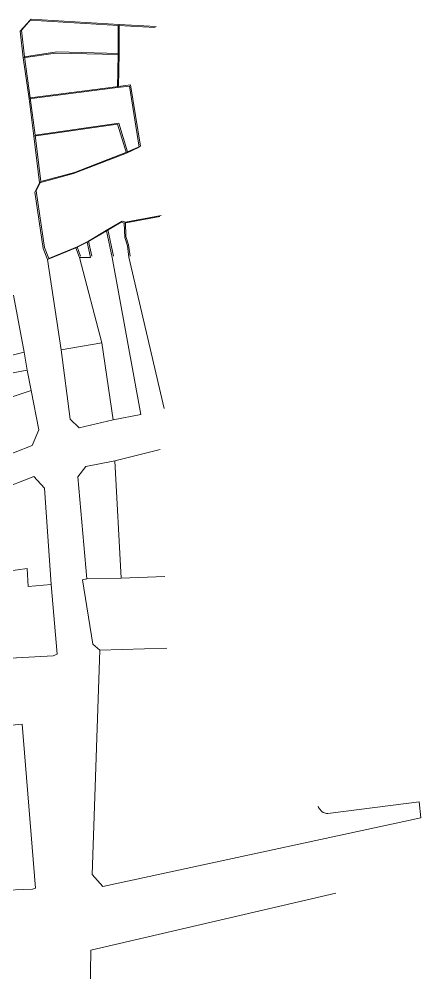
# Model space of a CAD drawing. Header units: millimetres. Extents: x 1956 to 626126, y 2654 to 1331070.
# Drawn here: x 626015.9 to 626125.9, y 1329436.2 to 1329697.3 of the extents above; entities that cross this region are included whole.
import ezdxf

# ---------------------------------------------------------------- set-up
doc = ezdxf.new("R2010")
doc.units = ezdxf.units.MM

msp = doc.modelspace()

# ---------------------------------------------------------------- linework, layer by layer
at = {"color": 1, "lineweight": 0}
for p, q in [((626016.19, 1329693.95), (626018.88, 1329696.95)), ((626016.52, 1329694.26), (626019.21, 1329697.26)), ((626018.88, 1329696.95), (626043, 1329695.47)), ((626019.21, 1329697.26), (626043.33, 1329695.77)), ((626017, 1329686.64), (626016.19, 1329693.95)), ((626017.33, 1329686.95), (626016.52, 1329694.26)), ((626043, 1329687.55), (626043, 1329695.47)), ((626043, 1329695.47), (626053.11, 1329694.96)), ((626043.33, 1329695.77), (626053.44, 1329695.26)), ((626043.33, 1329687.85), (626043.33, 1329695.77)), ((626017, 1329686.64), (626025.84, 1329687.96)), ((626018.62, 1329675.42), (626017, 1329686.64)), ((626017.33, 1329686.95), (626026.17, 1329688.26)), ((626018.95, 1329675.72), (626017.33, 1329686.95)), ((626025.84, 1329687.96), (626043, 1329687.55)), ((626026.17, 1329688.26), (626043.33, 1329687.85)), ((626042.8, 1329678.51), (626043, 1329687.55)), ((626043.12, 1329678.81), (626043.33, 1329687.85)), ((626042.8, 1329678.51), (626018.62, 1329675.42)), ((626043.12, 1329678.81), (626018.95, 1329675.72)), ((626046.1, 1329678.91), (626042.8, 1329678.51)), ((626046.43, 1329679.22), (626043.12, 1329678.81)), ((626048.78, 1329662.2), (626046.1, 1329678.91)), ((626049.11, 1329662.51), (626046.43, 1329679.22)), ((626018.62, 1329675.42), (626019.94, 1329665.21)), ((626018.95, 1329675.72), (626020.27, 1329665.51)), ((626019.94, 1329665.21), (626042.84, 1329668.5)), ((626020.27, 1329665.51), (626043.17, 1329668.81)), ((626042.84, 1329668.5), (626045.28, 1329660.58)), ((626043.17, 1329668.81), (626045.61, 1329660.88)), ((626021.46, 1329652.46), (626019.94, 1329665.21)), ((626021.79, 1329652.77), (626020.27, 1329665.51)), ((626045.61, 1329660.88), (626049.11, 1329662.51)), ((626045.28, 1329660.58), (626030.76, 1329655)), ((626045.61, 1329660.88), (626031.09, 1329655.3)), ((626045.28, 1329660.58), (626048.78, 1329662.2)), ((626030.76, 1329655), (626021.46, 1329652.46)), ((626031.09, 1329655.3), (626021.79, 1329652.77)), ((626021.46, 1329652.46), (626020.19, 1329649.92)), ((626021.79, 1329652.77), (626020.52, 1329650.23)), ((626020.19, 1329649.92), (626022.48, 1329634.43)), ((626020.52, 1329650.23), (626022.8, 1329634.74)), ((626043.8, 1329641.69), (626039.84, 1329639.35)), ((626044.13, 1329641.99), (626040.17, 1329639.66)), ((626044.67, 1329641.38), (626043.8, 1329641.69)), ((626045, 1329641.69), (626044.13, 1329641.99)), ((626054.47, 1329643.21), (626044.67, 1329641.38)), ((626054.8, 1329643.51), (626045, 1329641.69)), ((626045, 1329641.69), (626045.15, 1329637.78)), ((626039.84, 1329639.35), (626034.56, 1329636.21)), ((626040.17, 1329639.66), (626034.89, 1329636.51)), ((626039.84, 1329639.35), (626041.37, 1329632.05)), ((626040.17, 1329639.66), (626041.7, 1329632.36)), ((626044.67, 1329641.38), (626044.82, 1329637.47)), ((626034.56, 1329636.21), (626031.41, 1329634.63)), ((626034.89, 1329636.51), (626031.74, 1329634.94)), ((626034.56, 1329636.21), (626035.47, 1329632.04)), ((626034.89, 1329636.51), (626035.8, 1329632.34)), ((626044.82, 1329637.47), (626045.53, 1329635.19)), ((626045.15, 1329637.78), (626045.86, 1329635.49)), ((626022.48, 1329634.43), (626023.69, 1329631.44)), ((626022.8, 1329634.74), (626024.02, 1329631.74)), ((626024.02, 1329631.74), (626029.1, 1329633.82)), ((626028.77, 1329633.52), (626031.41, 1329634.63)), ((626029.1, 1329633.82), (626031.74, 1329634.94)), ((626031.41, 1329634.63), (626032.38, 1329632.03)), ((626031.74, 1329634.94), (626032.71, 1329632.33)), ((626045.53, 1329635.19), (626045.94, 1329632.07)), ((626045.86, 1329635.49), (626046.26, 1329632.37)), ((626023.69, 1329631.44), (626028.77, 1329633.52)), ((626023.69, 1329631.44), (626027.37, 1329606.73)), ((626032.38, 1329632.03), (626035.47, 1329632.04)), ((626038.56, 1329608.69), (626032.38, 1329632.03)), ((626049.22, 1329589.05), (626041.37, 1329632.05)), ((626055.57, 1329590.7), (626045.94, 1329632.07)), ((626014.38, 1329621.69), (626017.3, 1329606.1)), ((626027.37, 1329606.73), (626038.56, 1329608.69)), ((626038.56, 1329608.69), (626041.64, 1329587.61)), ((626017.3, 1329606.1), (626011.05, 1329604.56)), ((626018.12, 1329601.22), (626017.3, 1329606.1)), ((626027.37, 1329606.73), (626029.84, 1329587.79)), ((626018.12, 1329601.22), (626011.82, 1329599.99)), ((626019.15, 1329595.64), (626018.12, 1329601.22)), ((626013.15, 1329593.64), (626019.15, 1329595.64)), ((626019.15, 1329595.64), (626021.3, 1329584.87)), ((626029.84, 1329587.79), (626032.29, 1329585.4)), ((626032.29, 1329585.4), (626041.64, 1329587.61)), ((626041.64, 1329587.61), (626049.22, 1329589.05)), ((626021.3, 1329584.87), (626019.43, 1329580.54)), ((626019.43, 1329580.54), (626000.47, 1329573.23)), ((626042.07, 1329576.33), (626054.52, 1329579.46)), ((626042.07, 1329576.33), (626034.19, 1329574.79)), ((626042.07, 1329576.33), (626043.85, 1329544.27)), ((626034.19, 1329574.79), (626032, 1329571.99)), ((625992.75, 1329561.42), (626019.95, 1329572.06)), ((626019.95, 1329572.06), (626022.8, 1329568.86)), ((626032, 1329571.99), (626034.44, 1329544.09)), ((626022.8, 1329568.86), (626024.62, 1329542.49)), ((625995.48, 1329543.74), (626018.06, 1329546.9)), ((626018.06, 1329546.9), (626018.37, 1329541.97)), ((626018.37, 1329541.97), (626024.62, 1329542.49)), ((626024.62, 1329542.49), (626026.28, 1329523.44)), ((626034.44, 1329544.09), (626033.27, 1329543.79)), ((626033.27, 1329543.79), (626036.04, 1329526.21)), ((626043.85, 1329544.27), (626034.44, 1329544.09)), ((626043.85, 1329544.27), (626055.75, 1329544.71)), ((626037.98, 1329524.54), (626035.89, 1329463.15)), ((626036.04, 1329526.21), (626037.98, 1329524.54)), ((626056.34, 1329525.09), (626037.98, 1329524.54)), ((626025.22, 1329523.03), (626010.01, 1329522.18)), ((626026.28, 1329523.44), (626025.22, 1329523.03)), ((625975.81, 1329500.35), (626016.7, 1329504.26)), ((626016.7, 1329504.26), (626020.33, 1329459.4)), ((626125.48, 1329483.04), (626100.46, 1329479.82)), ((626125.94, 1329478.67), (626125.48, 1329483.04)), ((626097.86, 1329481.54), (626097.76, 1329481.9)), ((626098.17, 1329481.09), (626097.86, 1329481.54)), ((626098.78, 1329480.43), (626098.17, 1329481.09)), ((626099.14, 1329480.12), (626098.78, 1329480.43)), ((626099.54, 1329480.02), (626099.14, 1329480.12)), ((626100.1, 1329479.87), (626099.54, 1329480.02)), ((626100.46, 1329479.82), (626100.1, 1329479.87)), ((626038.85, 1329459.9), (626125.94, 1329478.67)), ((626035.89, 1329463.15), (626038.85, 1329459.9)), ((626019.57, 1329459.14), (625964.69, 1329456.92)), ((626020.33, 1329459.4), (626019.57, 1329459.14)), ((626035.57, 1329442.41), (626102.63, 1329458.08)), ((626034.43, 1329390.52), (626035.57, 1329442.41))]:
    msp.add_line(p, q, dxfattribs=at)

doc.saveas('drawing.dxf')
